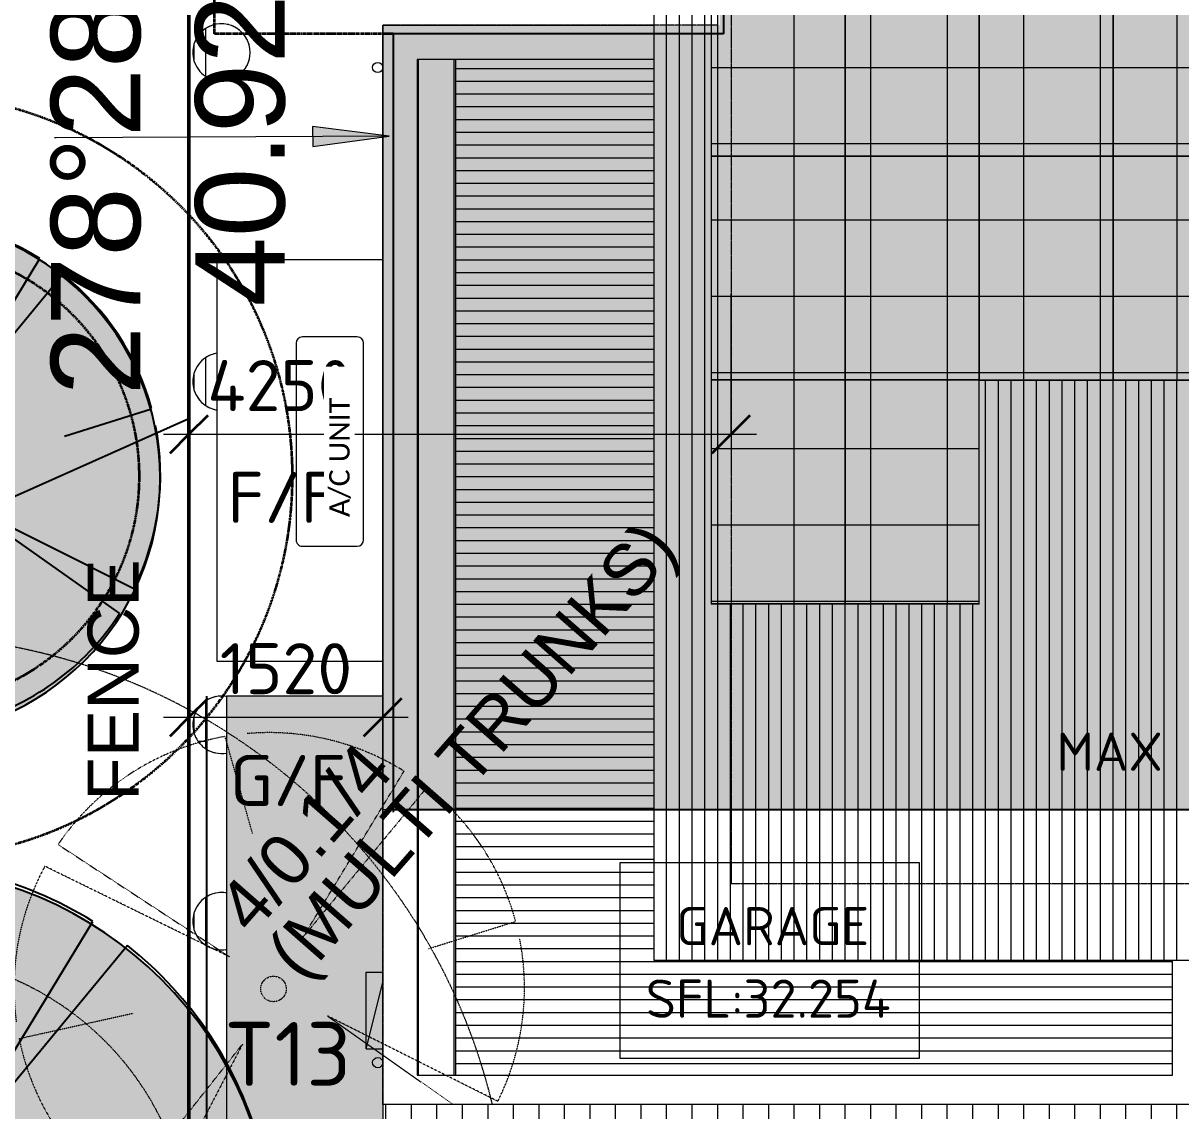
# Model space of a CAD drawing. Header units: millimetres. Extents: x 8828 to 55129, y -16380 to 46418.
# Drawn here: x 25156 to 34230, y 7229 to 15755 of the extents above; entities that cross this region are included whole.
import ezdxf

# ---------------------------------------------------------------- set-up
doc = ezdxf.new("R2010")
doc.units = ezdxf.units.MM
for name, pattern in [('Bewehrungsüberdeckungslinien', [3.2004, 1.6002, -1.6002]), ('Dash', [5, 3, -2]), ('Dash - Tight', [4.5, 3, -1.5]), ('Dash 2_5mm', [5, 2.5, -2.5]), ('Double Dash 3_8_', [25.4, 9.525, -3.175, 3.175, -3.175, 3.175, -3.175])]:
    doc.linetypes.add(name, pattern=pattern)
for name, color, linetype, lineweight in [('21522 - 49 Balls Head Road_ Waverton - DETAIL - Ver B_CLEAN_dwg', 8, 'Continuous', 9), ('A-ANNO-DIMS', 211, 'Continuous', 9), ('A-ANNO-DIMS-200', 211, 'Continuous', 9), ('A-DETL', 90, 'Continuous', 9), ('A-DETL-GENF', 92, 'Continuous', 9), ('A-DETL-MBND', 5, 'Continuous', 9), ('A-DETL-THIN', 151, 'Continuous', 9), ('A-FLOR', 192, 'Continuous', 9), ('A-ROOF', 132, 'Continuous', 9), ('A-ROOF-OTLN', 132, 'Continuous', 9), ('A-ROOF-PATT', 132, 'Continuous', 9), ('A-SIGN', 13, 'Continuous', 9), ('A-WALL', 113, 'Continuous', 9), ('ADJOINING', 250, 'Continuous', 25), ('BDY', 250, 'Continuous', 25), ('BDY_LINE_BEARING', 7, 'Continuous', 9), ('BDY_LINE_DISTANCE', 7, 'Continuous', 9), ('demo trees', 7, 'Continuous', 9), ('E-ELEC-FIXT', 91, 'Continuous', 9), ('G-ANNO-TEXT', 231, 'Continuous', 9), ('Q-SPCQ', 91, 'Continuous', 9), ('TEXT', 7, 'Continuous', 9), ('TREE', 250, 'Continuous', 25)]:
    doc.layers.add(name, color=color, linetype=linetype, lineweight=lineweight)
doc.styles.add('Arial', font='arial.ttf', dxfattribs={"height": 400})
doc.styles.add('Arial_1', font='arial.ttf', dxfattribs={"height": 700})
doc.styles.add('Calibri_3', font='calibri.ttf', dxfattribs={"height": 160})
doc.styles.add('ISOCPEUR', font='ISOCPEUR.ttf', dxfattribs={"height": 300})
doc.styles.add('ISOCPEUR_1', font='ISOCPEUR.ttf', dxfattribs={"height": 500})
doc.styles.add('ISOCPEUR_2', font='ISOCPEUR.ttf', dxfattribs={"height": 400})
doc.dimstyles.new('BLUE_-_2_0mm_ISOCPEUR_2', dxfattribs={"dimscale": 304.8, "dimtxt": 401.101988, "dimasz": 0.984252, "dimexe": 0.984252, "dimexo": 0.0625, "dimgap": 0.19685, "dimtad": 1, "dimdec": 0, "dimzin": 0, "dimdsep": 46, "dimtxsty": 'ISOCPEUR_2', "dimblk1": 'OBLIQUE', "dimblk2": 'OBLIQUE', "dimsah": 1, "dimcen": 0.09, "dimdle": 0.656168, "dimazin": 0, "dimtfac": 1, "dimtdec": 4, "dimtix": 1, "dimtmove": 0, "dimatfit": 3, "dimfxl": 3.608924, "dimfxlon": 1, "dimtvp": 1, "dimtolj": 1, "dimtzin": 0, "dimarcsym": 2})
doc.dimstyles.new('PINK_-_2_0mm_ISOCPEUR', dxfattribs={"dimscale": 304.8, "dimtxt": 401.101988, "dimasz": 0.984252, "dimexe": 0.984252, "dimexo": 0.0625, "dimgap": 0.19685, "dimtad": 1, "dimdec": 0, "dimzin": 0, "dimdsep": 46, "dimtxsty": 'ISOCPEUR_2', "dimblk1": 'OBLIQUE', "dimblk2": 'OBLIQUE', "dimsah": 1, "dimcen": 0.09, "dimdle": 0.656168, "dimazin": 0, "dimtfac": 1, "dimtdec": 4, "dimtix": 1, "dimtmove": 2, "dimatfit": 3, "dimfxl": 3.608924, "dimfxlon": 1, "dimtvp": 1, "dimtolj": 1, "dimtzin": 0, "dimarcsym": 2})
pattern_1 = [(0, (0, 3453), (0, 597.717), []), (90, (0, 3453), (-600, 4e-14), [])]
pattern_2 = [(0, (0, 9505.886), (0, 52.293), []), (90, (0, 9505.9), (-600, 4e-14), [])]
pattern_3 = [(0, (0, 7752.584), (0, 52.293), []), (90, (0, 7752.6), (-600, 4e-14), [])]

# ---------------------------------------------------------------- blocks, each defined once
blk = doc.blocks.new('Meter box - Type 1-1980878-Site Plan')
at = {"layer": 'E-ELEC-FIXT'}
for p, q in [((-175, 264.8), (344.1, 135)), ((-175, 264.8), (-175, 135)), ((-175, 264.8), (425, 264.8)), ((425, 264.8), (425, 135))]:
    blk.add_line(p, q, dxfattribs=at)
blk = doc.blocks.new('Downpipe - RH DP-2028410-Site Plan')
at = {"layer": 'A-SIGN'}
blk.add_circle((0, 40), 40, dxfattribs=at)
blk = doc.blocks.new('Downpipe - RH DP-1906953-Site Plan')
at = {"layer": 'A-SIGN'}
blk.add_circle((0, 40), 40, dxfattribs=at)
blk = doc.blocks.new('Solar Panel_ Face Based - Solar Panel_ Face Based-V5-Site Plan')
at = {"layer": 'E-ELEC-FIXT'}
h = blk.add_hatch(dxfattribs=at)
h.set_pattern_fill('FP_9', color=256, style=0, pattern_type=2)
h.set_pattern_definition(pattern_1)
h.paths.add_polyline_path([(30881.5, 14712.2), (31600, 14712.2), (31600, 16465.5), (30550, 16465.5), (30550, 14712.2)])
for p, q in [((31600, 16465.5), (30550, 16465.5)), ((30550, 16465.5), (30550, 14712.2)), ((31600, 14712.2), (31600, 16465.5)), ((30550, 14712.2), (31600, 14712.2))]:
    blk.add_line(p, q, dxfattribs=at)
blk = doc.blocks.new('Solar Panel_ Face Based - Solar Panel_ Face Based-V6-Site Plan')
at = {"layer": 'E-ELEC-FIXT'}
h = blk.add_hatch(dxfattribs=at)
h.set_pattern_fill('FP_9', color=256, style=0, pattern_type=2)
h.set_pattern_definition(pattern_1)
h.paths.add_polyline_path([(31600, 14712.2), (32650, 14712.2), (32650, 16465.5), (31600, 16465.5), (31600, 14861.9)])
for p, q in [((32650, 16465.5), (31600, 16465.5)), ((31600, 16465.5), (31600, 14712.2)), ((32650, 14712.2), (32650, 16465.5)), ((31600, 14712.2), (32650, 14712.2))]:
    blk.add_line(p, q, dxfattribs=at)
blk = doc.blocks.new('Solar Panel_ Face Based - Solar Panel_ Face Based-V7-Site Plan')
at = {"layer": 'E-ELEC-FIXT'}
h = blk.add_hatch(dxfattribs=at)
h.set_pattern_fill('FP_9', color=256, style=0, pattern_type=2)
h.set_pattern_definition(pattern_1)
h.paths.add_polyline_path([(33341.6, 14712.2), (33700, 14712.2), (33700, 16465.5), (32650, 16465.5), (32650, 14712.2)])
for p, q in [((33700, 16465.5), (32650, 16465.5)), ((32650, 16465.5), (32650, 14712.2)), ((33700, 14712.2), (33700, 16465.5)), ((32650, 14712.2), (33700, 14712.2))]:
    blk.add_line(p, q, dxfattribs=at)
blk = doc.blocks.new('Solar Panel_ Face Based - Solar Panel_ Face Based-V8-Site Plan')
at = {"layer": 'E-ELEC-FIXT'}
h = blk.add_hatch(dxfattribs=at)
h.set_pattern_fill('FP_9', color=256, style=0, pattern_type=2)
h.set_pattern_definition(pattern_1)
h.paths.add_polyline_path([(33700, 14712.2), (34750, 14712.2), (34750, 16465.5), (33700, 16465.5), (33700, 14861.9)])
for p, q in [((34750, 16465.5), (33700, 16465.5)), ((33700, 16465.5), (33700, 14712.2)), ((34750, 14712.2), (34750, 16465.5)), ((33700, 14712.2), (34750, 14712.2))]:
    blk.add_line(p, q, dxfattribs=at)
blk = doc.blocks.new('Solar Panel_ Face Based - Solar Panel_ Face Based-V11-Site Plan')
at = {"layer": 'E-ELEC-FIXT'}
h = blk.add_hatch(dxfattribs=at)
h.set_pattern_fill('FP_9', color=256, style=0, pattern_type=2)
h.set_pattern_definition(pattern_1)
h.paths.add_polyline_path([(31232.9, 12958.9), (31600, 12958.9), (31600, 14712.2), (30550, 14712.2), (30550, 12958.9), (30881.5, 12958.9)])
for p, q in [((31600, 14712.2), (30550, 14712.2)), ((30550, 14712.2), (30550, 12958.9)), ((31600, 12958.9), (31600, 14712.2)), ((30550, 12958.9), (31600, 12958.9))]:
    blk.add_line(p, q, dxfattribs=at)
blk = doc.blocks.new('Solar Panel_ Face Based - Solar Panel_ Face Based-V12-Site Plan')
at = {"layer": 'E-ELEC-FIXT'}
h = blk.add_hatch(dxfattribs=at)
h.set_pattern_fill('FP_9', color=256, style=0, pattern_type=2)
h.set_pattern_definition(pattern_1)
h.paths.add_polyline_path([(31935.8, 12958.9), (32650, 12958.9), (32650, 14712.2), (31600, 14712.2), (31600, 12958.9)])
for p, q in [((32650, 14712.2), (31600, 14712.2)), ((31600, 14712.2), (31600, 12958.9)), ((32650, 12958.9), (32650, 14712.2)), ((31600, 12958.9), (32650, 12958.9))]:
    blk.add_line(p, q, dxfattribs=at)
blk = doc.blocks.new('Solar Panel_ Face Based - Solar Panel_ Face Based-V13-Site Plan')
at = {"layer": 'E-ELEC-FIXT'}
h = blk.add_hatch(dxfattribs=at)
h.set_pattern_fill('FP_9', color=256, style=0, pattern_type=2)
h.set_pattern_definition(pattern_1)
h.paths.add_polyline_path([(33700, 12958.9), (33700, 14712.2), (32650, 14712.2), (32650, 12958.9)])
h = blk.add_hatch(dxfattribs=at)
h.set_pattern_fill('FP_10', color=256, style=0, pattern_type=2)
h.set_pattern_definition(pattern_2)
h.paths.add_polyline_path([(32650, 12958.9), (32650, 12954.5), (33700, 12954.5), (33700, 12958.9)])
for p, q in [((33700, 14712.2), (32650, 14712.2)), ((32650, 14712.2), (32650, 12958.9)), ((33700, 12958.9), (33700, 14712.2)), ((32650, 12958.9), (33700, 12958.9)), ((33700, 12954.5), (32650, 12954.5)), ((33700, 12954.5), (33700, 12958.9))]:
    blk.add_line(p, q, dxfattribs=at)
blk = doc.blocks.new('Solar Panel_ Face Based - Solar Panel_ Face Based-V14-Site Plan')
at = {"layer": 'E-ELEC-FIXT'}
h = blk.add_hatch(dxfattribs=at)
h.set_pattern_fill('FP_9', color=256, style=0, pattern_type=2)
h.set_pattern_definition(pattern_1)
h.paths.add_polyline_path([(34747.4, 12958.9), (34750, 12958.9), (34750, 14712.2), (33700, 14712.2), (33700, 12958.9), (34044.5, 12958.9)])
h = blk.add_hatch(dxfattribs=at)
h.set_pattern_fill('FP_10', color=256, style=0, pattern_type=2)
h.set_pattern_definition(pattern_2)
h.paths.add_polyline_path([(34750, 12954.5), (34750, 12958.9), (33700, 12958.9), (33700, 12954.5), (34747.4, 12954.5)])
for p, q in [((34750, 14712.2), (33700, 14712.2)), ((33700, 14712.2), (33700, 12958.9)), ((34750, 12958.9), (34750, 14712.2)), ((33700, 12958.9), (34750, 12958.9)), ((33700, 12958.9), (33700, 12954.5)), ((34750, 12954.5), (33700, 12954.5)), ((34750, 12954.5), (34750, 12958.9))]:
    blk.add_line(p, q, dxfattribs=at)
blk = doc.blocks.new('Solar Panel_ Face Based - Solar Panel_ Face Based-V17-Site Plan')
at = {"layer": 'E-ELEC-FIXT'}
h = blk.add_hatch(dxfattribs=at)
h.set_pattern_fill('FP_9', color=256, style=0, pattern_type=2)
h.set_pattern_definition(pattern_1)
h.paths.add_polyline_path([(31600, 11205.6), (31600, 12958.9), (30550, 12958.9), (30550, 11205.6), (31232.9, 11205.6)])
h = blk.add_hatch(dxfattribs=at)
h.set_pattern_fill('FP_11', color=256, style=0, pattern_type=2)
h.set_pattern_definition(pattern_3)
h.paths.add_polyline_path([(31600, 11201.2), (31600, 11205.6), (30550, 11205.6), (30550, 11201.2), (31232.9, 11201.2)])
for p, q in [((31600, 12958.9), (30550, 12958.9)), ((30550, 12958.9), (30550, 11205.6)), ((31600, 11205.6), (31600, 12958.9)), ((30550, 11205.6), (31600, 11205.6)), ((30550, 11205.6), (30550, 11201.2)), ((31600, 11201.2), (30550, 11201.2)), ((31600, 11201.2), (31600, 11205.6))]:
    blk.add_line(p, q, dxfattribs=at)
blk = doc.blocks.new('Solar Panel_ Face Based - Solar Panel_ Face Based-V18-Site Plan')
at = {"layer": 'E-ELEC-FIXT'}
h = blk.add_hatch(dxfattribs=at)
h.set_pattern_fill('FP_9', color=256, style=0, pattern_type=2)
h.set_pattern_definition(pattern_1)
h.paths.add_polyline_path([(32638.7, 11205.6), (32650, 11205.6), (32650, 12958.9), (31600, 12958.9), (31600, 11205.6)])
h = blk.add_hatch(dxfattribs=at)
h.set_pattern_fill('FP_11', color=256, style=0, pattern_type=2)
h.set_pattern_definition(pattern_3)
h.paths.add_polyline_path([(32650, 11201.2), (32650, 11205.6), (31600, 11205.6), (31600, 11201.2), (32638.7, 11201.2)])
for p, q in [((32650, 12958.9), (31600, 12958.9)), ((31600, 12958.9), (31600, 11205.6)), ((32650, 11205.6), (32650, 12958.9)), ((31600, 11205.6), (32650, 11205.6)), ((31600, 11205.6), (31600, 11201.2)), ((32650, 11201.2), (31600, 11201.2)), ((32650, 11201.2), (32650, 11205.6))]:
    blk.add_line(p, q, dxfattribs=at)
blk = doc.blocks.new('ACTRON UNIT - SRA171C-2646790-Site Plan')
at = {"layer": 'Q-SPCQ'}
for p, q in [((1829.2, -1255), (1829.2, 25)), ((-416.3, -625), (-416.3, -1055)), ((1174.7, -575), (-366.3, -575)), ((1224.7, -1055), (1224.7, -625)), ((-366.3, -1105), (1174.7, -1105))]:
    blk.add_line(p, q, dxfattribs=at)
for centre, start, end in [((-366.3, -625), 90, 180), ((1174.7, -625), 0, 90), ((-366.3, -1055), 180, 270), ((1174.7, -1055), 270, 360)]:
    blk.add_arc(centre, 50, start, end, dxfattribs=at)
blk = doc.blocks.new('21522 - 49 Balls Head Road_ Waverton - DETAIL - Ver B_CLEAN_dwg_TREE-2011447-Site Plan')
at = {"layer": 'TREE', "color": 55}
for p, q in [((-0.0262, 0.4994), (-0.0099, 0.2709)), ((0.304, -0.0121), (0.4999, 0.013)), ((-0.4976, -0.0497), (-0.3106, -0.021)), ((0.0299, -0.3201), (0.0576, -0.4967))]:
    blk.add_line(p, q, dxfattribs=at)
at = {"layer": 'TREE', "color": 55, "flags": 128}
for points in [[(0.3386, 0.368), (0.0715, 0.0679), (0.3004, 0.3998)], [(-0.3616, 0.3455), (-0.1013, 0.0679), (-0.4074, 0.29)], [(0.3433, -0.3636), (0.0881, -0.0798), (0.3811, -0.3238)], [(-0.2859, -0.4103), (-0.0714, -0.1047), (-0.3301, -0.3757)]]:
    blk.add_lwpolyline(points, dxfattribs=at)
at = {"layer": 'TREE', "color": 55}
blk.add_circle((-0.0034, -0.0079), 0.025, dxfattribs=at)
for start, end in [(93.0053, 136.3056), (53.1289, 89.229), (1.5798, 47.3797), (144.5924, 180.5924), (319.6905, 356.4903), (185.7944, 228.6948), (276.6504, 313.3505), (235.1641, 272.664)]:
    blk.add_arc((0, 0), 0.5001, start, end, dxfattribs=at)
blk = doc.blocks.new('21522 - 49 Balls Head Road_ Waverton - DETAIL - Ver B_CLEAN_dwg-1460006-Site Plan')
at = {"layer": 'ADJOINING', "color": 55}
blk.add_line((-10766.1, -7335.5), (-3500.7, -23642.2), dxfattribs=at)
at = {"layer": 'BDY', "color": 1, "lineweight": 50, "flags": 128}
blk.add_lwpolyline([(-19731.3, -23642.2), (-13236.1, -39426.9), (29175.9, -37494.8), (21186.2, -23642.2)], close=True, dxfattribs=at)
at = {"layer": 'demo trees', "color": 10, "linetype": 'Bewehrungsüberdeckungslinien'}
for p, q in [((-8360.1, -22311.9), (-8161, -23206.4)), ((-6752.2, -24141.2), (-5992.1, -23926.4)), ((-7655.3, -25520.9), (-7441.7, -26203.6))]:
    blk.add_line(p, q, dxfattribs=at)
at = {"layer": 'demo trees', "color": 10, "linetype": 'Bewehrungsüberdeckungslinien', "flags": 128}
for points in [[(-6839.3, -22616.9), (-7719.5, -23961.3), (-7009.2, -22513.6)], [(-9596.3, -23118.4), (-8403, -24063.1), (-9744.9, -23364.7)], [(-6389.9, -25508.8), (-7566.8, -24536), (-6263.8, -25328.9)], [(-8851.9, -26063.8), (-8183, -24728.5), (-8875.7, -25710.2)]]:
    blk.add_lwpolyline(points, dxfattribs=at)
at = {"layer": 'demo trees', "color": 10, "linetype": 'Bewehrungsüberdeckungslinien'}
blk.add_circle((-7971, -24305.5), 100, dxfattribs=at)
for radius, start, end in [(2000.3, 101.472, 144.77227), (2000.4, 61.59558, 97.69566), (2000.3, 10.0465, 55.84636), (2000.3, 328.15721, 4.95696), (2000.4, 285.11702, 321.81714), (2000.3, 243.63078, 281.13063)]:
    blk.add_arc((-7962.3, -24272.2), radius, start, end, dxfattribs=at)
at = {"rotation": 8.466666666667336}
for p, xscale, yscale, zscale in [((-9990.2, -21305.5), 6000.000000000001, 6000.000000000001, 6000.000000000001), ((-3944.1, -21418.5), 4000.000000000001, 4000.000000000001, 4000.000000000001)]:
    blk.add_blockref('21522 - 49 Balls Head Road_ Waverton - DETAIL - Ver B_CLEAN_dwg_TREE-2011447-Site Plan', p, dxfattribs=dict(at, xscale=xscale, yscale=yscale, zscale=zscale))
at = {"layer": 'BDY_LINE_BEARING', "insert": (-953.1, -22560.7), "char_height": 700, "width": 5656.082, "attachment_point": 2, "line_spacing_factor": 0.941778, "style": 'Arial_1'}
blk.add_mtext('278°28\'00"', dxfattribs=at)
at = {"layer": 'BDY_LINE_DISTANCE', "insert": (-1398.7, -23692.1), "char_height": 700, "width": 2930.879, "attachment_point": 2, "line_spacing_factor": 0.941778, "style": 'Arial_1'}
blk.add_mtext('40.92', dxfattribs=at)
at = {"layer": 'demo trees', "linetype": 'Bewehrungsüberdeckungslinien', "char_height": 400, "attachment_point": 1, "rotation": 318.81545, "line_spacing_factor": 0.941778, "style": 'Arial'}
for s, insert, width in [('4/0.1/4', (-7294.5, -23837), 2046.963), ('(MULTI TRUNKS)', (-7658.5, -24226.1), 5362.26)]:
    blk.add_mtext(s, dxfattribs=dict(at, insert=insert, width=width))
at = {"layer": 'TEXT', "insert": (-5550, -22848.5), "char_height": 400, "width": 2257.536, "attachment_point": 2, "line_spacing_factor": 0.941778, "style": 'Arial'}
blk.add_mtext('FENCE', dxfattribs=at)
blk = doc.blocks.new('DIMBLOCK5-Site Plan')
at = {"layer": 'A-ANNO-DIMS-200'}
for p, q in [((26455.4, 10313.5), (26455.4, 11413.5)), ((27975.4, 10313.5), (27975.4, 11413.5)), ((26255.4, 10313.5), (28175.4, 10313.5)), ((26455.4, 10313.5), (26455.4, 10013.5)), ((27975.4, 10313.5), (27975.4, 10013.5))]:
    blk.add_line(p, q, dxfattribs=at)
at = {"layer": 'A-ANNO-DIMS-200', "lineweight": 35}
for p, q in [((26455.4, 10313.5), (26605.4, 10463.5)), ((27975.4, 10313.5), (28125.4, 10463.5)), ((26455.4, 10313.5), (26305.4, 10163.5)), ((27975.4, 10313.5), (27825.4, 10163.5))]:
    blk.add_line(p, q, dxfattribs=at)
at = {"layer": 'A-ANNO-DIMS-200', "color": 0, "char_height": 400, "attachment_point": 1, "line_spacing_factor": 1.135194, "style": 'ISOCPEUR_2'}
for s, insert, width in [('1520', (26697, 10894.6), 1244.173), ('G/F', (26776.5, 10017.8), 1053.46)]:
    blk.add_mtext(s, dxfattribs=dict(at, insert=insert, width=width))
blk = doc.blocks.new('_Oblique')
at = {"color": 0, "linetype": 'ByBlock', "lineweight": -2}
blk.add_line((-0.5, -0.5), (0.5, 0.5), dxfattribs=at)
blk = doc.blocks.new('DIMBLOCK6-Site Plan')
at = {"layer": 'A-ANNO-DIMS-200'}
for p, q in [((26455.4, 12532.5), (26455.4, 13632.5)), ((30705.4, 12532.5), (30705.4, 13632.5)), ((26255.4, 12532.5), (30905.4, 12532.5)), ((26455.4, 12532.5), (26455.4, 12232.5)), ((30705.4, 12532.5), (30705.4, 12232.5))]:
    blk.add_line(p, q, dxfattribs=at)
at = {"layer": 'A-ANNO-DIMS-200', "lineweight": 35}
for p, q in [((26455.4, 12532.5), (26605.4, 12682.5)), ((30705.4, 12532.5), (30855.4, 12682.5)), ((26455.4, 12532.5), (26305.4, 12382.5)), ((30705.4, 12532.5), (30555.4, 12382.5))]:
    blk.add_line(p, q, dxfattribs=at)
at = {"layer": 'A-ANNO-DIMS-200', "color": 0, "char_height": 400, "attachment_point": 1, "line_spacing_factor": 1.135194, "style": 'ISOCPEUR_2'}
for s, insert, width in [('4250', (26599.7, 13113.6), 1389.478), ('F/F', (26758.6, 12236.8), 1008.053)]:
    blk.add_mtext(s, dxfattribs=dict(at, insert=insert, width=width))

msp = doc.modelspace()

# ---------------------------------------------------------------- hatches: boundary and pattern name
at = {"layer": 'A-DETL-GENF'}
h = msp.add_hatch(color=10, dxfattribs=at)
h.paths.add_polyline_path([(33068.1, -5988.7), (33244.2, -5987.1), (33419.8, -5973), (33593.8, -5946.3), (33765.6, -5907.2), (33934.1, -5855.9), (34098.4, -5792.6), (34257.9, -5717.8), (34411.5, -5631.7), (34558.6, -5534.8), (34698.4, -5427.7), (34830.2, -5310.8), (34953.2, -5184.8), (35066.9, -5050.3), (35170.7, -4908), (35264, -4758.6), (35357.4, -4578), (35417.5, -4441.8), (35561.8, -4538.6), (35712.5, -4625.2), (35868.8, -4701.1), (36030, -4766), (36195.4, -4819.5), (36364.1, -4861.3), (36535.2, -4891.4), (36708.1, -4909.5), (36881.8, -4915.5), (37055.4, -4909.5), (37228.3, -4891.4), (37399.5, -4861.3), (37568.1, -4819.5), (37733.5, -4766), (37894.7, -4701.1), (38051, -4625.2), (38201.7, -4538.7), (38346, -4441.8), (38483.3, -4335.2), (38612.8, -4219.3), (38733.9, -4094.7), (38846.1, -3961.9), (39029.3, -4029.4), (39216.5, -4085), (39406.9, -4128.4), (39599.7, -4159.5), (39794, -4178.2), (39989.2, -4184.4), (40184.3, -4178), (40378.7, -4159.1), (40571.4, -4127.8), (40761.8, -4084.2), (40948.9, -4028.4), (41132.1, -3960.8), (41310.5, -3881.5), (41483.5, -3791), (41650.3, -3689.5), (41810.3, -3577.5), (41962.8, -3455.5), (42107.1, -3324), (42253.1, -3171.1), (42368.9, -3034.5), (42485.4, -2877.8), (42591.5, -2713.9), (42686.9, -2543.5), (42771.2, -2367.4), (42844, -2186.2), (42905, -2000.7), (42954, -1811.7), (42990.8, -1619.9), (43015.1, -1426.2), (43027, -1231.3), (43026.4, -1036), (43013.2, -841.2), (42987.6, -647.7), (42949.5, -456.1), (42899.3, -267.4), (42837.1, -82.4), (42763.1, 98.3), (42677.6, 273.9), (42581.1, 443.6), (42473.9, 606.8), (42356.4, 762.8), (42229.1, 910.9), (42092.6, 1050.5), (41947.5, 1181.1), (41794.2, 1302.1), (41633.5, 1413), (41466, 1513.4), (41292.4, 1602.8), (41113.5, 1680.9), (40929.8, 1747.3), (40742.3, 1801.8), (40551.7, 1844.2), (40358.8, 1874.2), (40164.3, 1891.8), (39969.1, 1896.9), (39774, 1889.5), (39579.8, 1869.5), (39387.2, 1837.1), (39197.1, 1792.4), (39010.3, 1735.6), (38827.5, 1667), (38649.5, 1586.7), (38477, 1495.2), (38310.8, 1392.8), (38151.4, 1279.9), (37999.7, 1157.1), (37856.1, 1024.8), (37721.3, 883.5), (37595.9, 733.8), (37480.3, 576.4), (37375.1, 412), (37280.6, 241.1), (37197.3, 64.5), (37022.9, 80.5), (36847.8, 84.2), (36672.9, 75.7), (36498.9, 55), (36326.9, 22.1), (36157.6, -22.7), (35991.9, -79.3), (35830.5, -147.3), (35674.2, -226.5), (35523.9, -316.4), (35380.3, -416.6), (35244, -526.7), (35115.8, -646), (34996.3, -773.9), (34885.9, -910), (34785.4, -1053.4), (34695.2, -1203.5), (34615.7, -1359.6), (34547.3, -1520.8), (34399.7, -1424.8), (34245.6, -1339.6), (34085.7, -1265.6), (33921, -1203.3), (33752.2, -1153), (33580.3, -1114.8), (33406, -1089.1), (33230.4, -1075.9), (33054.3, -1075.3), (32878.6, -1087.4), (32704.2, -1112), (32532, -1149), (32362.9, -1198.3), (32197.7, -1259.5), (32037.4, -1332.4), (31882.7, -1416.6), (31734.5, -1511.7), (31593.4, -1617.1), (31460.2, -1732.4), (31335.7, -1856.9), (31213.7, -1998.9), (32274.9, -4578), (32854.5, -4777.5), (33063.8, -5286.2), (32014, -5718.1), (32049.8, -5737.4), (32210.5, -5809.4), (32376, -5869.7), (32545.4, -5918), (32717.8, -5954), (32892.3, -5977.7), (33063.8, -5988.4)])
h.paths.add_polyline_path([(25954.9, -1082.2), (26048.3, -1070.4), (26139.6, -1047), (26227.1, -1012.3), (26309.7, -966.9), (26385.9, -911.5), (26454.6, -847.1), (26514.6, -774.5), (26565.1, -694.9), (26605.2, -609.7), (26634.3, -520.1), (26651.9, -427.6), (26657.8, -333.6), (26651.9, -239.6), (26634.3, -147), (26605.2, -57.5), (26565.1, 27.8), (26514.6, 107.3), (26454.6, 179.9), (26385.9, 244.4), (26309.7, 299.7), (26227.1, 345.1), (26139.6, 379.8), (26048.3, 403.2), (25954.9, 415), (25860.7, 415), (25767.2, 403.2), (25676, 379.8), (25588.4, 345.1), (25505.8, 299.7), (25429.6, 244.4), (25361, 179.9), (25300.9, 107.3), (25250.5, 27.8), (25210.3, -57.5), (25181.2, -147), (25163.6, -239.6), (25157.7, -333.6), (25163.6, -427.6), (25181.2, -520.1), (25210.3, -609.7), (25250.5, -694.9), (25300.9, -774.5), (25361, -847.1), (25437.1, -917), (25505.8, -966.9), (25588.4, -1012.3), (25676, -1047), (25767.2, -1070.4), (25860.7, -1082.2)])
h.paths.add_polyline_path([(24019, 3127.3), (24211.7, 3127.3), (24404, 3139.7), (24595.2, 3164.3), (24784.3, 3201.2), (24970.7, 3250.1), (25153.6, 3310.8), (25332.3, 3383.1), (25505.9, 3466.7), (25673.8, 3561.3), (25835.3, 3666.4), (25989.8, 3781.7), (26136.5, 3906.6), (26275, 4040.7), (26404.5, 4183.4), (26524.7, 4334), (26635, 4492.1), (26734.9, 4656.9), (26824, 4827.8), (26902, 5004), (26968.6, 5184.8), (27023.4, 5369.6), (27066.3, 5557.5), (27097, 5747.7), (27115.5, 5939.6), (27121.7, 6132.2), (27115.5, 6324.8), (27097, 6516.6), (27066.3, 6706.9), (27015.6, 6921), (26968.6, 7079.5), (26902, 7260.4), (26824, 7436.6), (26734.9, 7607.5), (26635, 7772.3), (26524.7, 7930.3), (26387.7, 8099.5), (26275, 8223.7), (26136.5, 8357.7), (25989.8, 8482.7), (25835.3, 8597.9), (25673.8, 8703.1), (25505.9, 8797.6), (25332.3, 8881.3), (25153.6, 8953.6), (24970.7, 9014.3), (24784.3, 9063.2), (24595.2, 9100), (24404, 9124.7), (24204.1, 9137), (24019, 9137), (23826.7, 9124.7), (23635.5, 9100), (23446.4, 9063.2), (23259.9, 9014.3), (23077, 8953.6), (22898.4, 8881.3), (22724.8, 8797.6), (22556.8, 8703.1), (22395.3, 8597.9), (22240.9, 8482.7), (22094.1, 8357.7), (21955.7, 8223.7), (21826.1, 8081), (21706, 7930.3), (21595.7, 7772.3), (21495.8, 7607.5), (21392.5, 7404.6), (21328.7, 7260.4), (21262.1, 7079.5), (21207.3, 6894.8), (21164.4, 6706.9), (21133.6, 6516.6), (21115.1, 6324.8), (21109, 6132.2), (21115.1, 5939.6), (21133.6, 5747.7), (21164.4, 5557.5), (21207.3, 5369.6), (21262.1, 5184.8), (21328.7, 5004), (21406.7, 4827.8), (21495.8, 4656.9), (21595.7, 4492.1), (21706, 4334), (21826.1, 4183.4), (21955.7, 4040.7), (22094.1, 3906.6), (22240.9, 3781.7), (22395.3, 3666.4), (22556.8, 3561.3), (22724.8, 3466.7), (22898.4, 3383.1), (23077, 3310.8), (23259.9, 3250.1), (23446.4, 3201.2), (23635.5, 3164.3), (23826.7, 3139.7)])
h.paths.add_polyline_path([(24207.3, 10164.8), (24366, 10171), (24523.8, 10189.7), (24679.6, 10220.7), (24832.4, 10263.8), (24981.4, 10318.8), (25125.7, 10385.3), (25264.3, 10462.9), (25396.3, 10551.1), (25521.1, 10649.4), (25637.7, 10757.2), (25745.5, 10873.9), (25843.8, 10998.6), (25932.1, 11130.7), (26009.7, 11269.3), (26076.2, 11413.5), (26131.1, 11562.5), (26174.3, 11715.4), (26205.2, 11871.2), (26223.9, 12028.9), (26230.2, 12187.6), (26223.9, 12346.3), (26205.2, 12504), (26174.3, 12659.8), (26131.1, 12812.7), (26076.2, 12961.7), (26009.7, 13105.9), (25932.1, 13244.5), (25843.8, 13376.6), (25745.5, 13501.3), (25637.7, 13617.9), (25521.1, 13725.8), (25396.3, 13824.1), (25264.3, 13912.3), (25125.7, 13989.9), (24981.4, 14056.4), (24832.4, 14111.4), (24679.6, 14154.5), (24523.8, 14185.5), (24366, 14204.2), (24204.1, 14210.3), (24048.6, 14204.2), (23890.9, 14185.5), (23735.1, 14154.5), (23582.3, 14111.4), (23433.2, 14056.4), (23289, 13989.9), (23150.4, 13912.3), (23018.4, 13824.1), (22893.6, 13725.8), (22777, 13617.9), (22669.2, 13501.3), (22570.8, 13376.6), (22482.6, 13244.5), (22405, 13105.9), (22338.5, 12961.7), (22283.5, 12812.7), (22240.4, 12659.8), (22209.4, 12504), (22190.8, 12346.3), (22184.5, 12187.6), (22190.8, 12028.9), (22209.4, 11871.2), (22240.4, 11715.4), (22283.5, 11562.5), (22338.5, 11413.5), (22405, 11269.3), (22482.6, 11130.7), (22570.8, 10998.6), (22669.2, 10873.9), (22777, 10757.2), (22893.6, 10649.4), (23018.4, 10551.1), (23150.4, 10462.9), (23289, 10385.3), (23433.2, 10318.8), (23582.3, 10263.8), (23735.1, 10220.7), (23890.9, 10189.7), (24048.6, 10171), (24204.1, 10164.9)])
h.paths.add_polyline_path([(23825.7, 22513.1), (24017.4, 22525.4), (24207.9, 22549.9), (24396.4, 22586.7), (24582.2, 22635.4), (24764.5, 22695.9), (24942.6, 22768), (25115.6, 22851.3), (25283, 22945.6), (25443.9, 23050.4), (25597.9, 23165.3), (25744.1, 23289.8), (25882.1, 23423.4), (26011.3, 23565.6), (26131, 23715.8), (26244, 23878.4), (26340.5, 24037.5), (26429.3, 24207.8), (26507.1, 24383.5), (26573.4, 24563.7), (26628.1, 24747.9), (26670.8, 24935.1), (26701.5, 25124.8), (26719.9, 25315.9), (26726.1, 25507.9), (26719.9, 25699.9), (26701.5, 25891.1), (26670.8, 26080.7), (26628.1, 26268), (26573.4, 26452.1), (26507.1, 26632.4), (26429.3, 26808), (26340.5, 26978.3), (26240.9, 27142.6), (26131, 27300.1), (26011.3, 27450.3), (25882.1, 27592.5), (25744.1, 27726.1), (25597.9, 27850.6), (25443.9, 27965.5), (25283, 28070.3), (25115.6, 28164.5), (24942.6, 28247.9), (24764.5, 28319.9), (24558.6, 28386.7), (24396.4, 28429.2), (24207.9, 28465.9), (24017.4, 28490.5), (23825.7, 28502.8), (23633.6, 28502.8), (23441.9, 28490.5), (23251.4, 28465.9), (23062.9, 28429.2), (22877.1, 28380.5), (22694.8, 28319.9), (22516.8, 28247.9), (22343.7, 28164.5), (22176.4, 28070.3), (22015.4, 27965.5), (21861.4, 27850.6), (21715.2, 27726.1), (21577.2, 27592.5), (21448.1, 27450.3), (21328.3, 27300.1), (21218.4, 27142.6), (21118.8, 26978.3), (21030, 26808), (20952.3, 26632.4), (20885.9, 26452.1), (20831.3, 26268), (20788.5, 26080.7), (20757.9, 25891.1), (20739.4, 25699.9), (20733.3, 25507.9), (20739.4, 25315.9), (20757.9, 25124.8), (20788.5, 24935.1), (20831.3, 24747.9), (20885.9, 24563.7), (20952.3, 24383.5), (21030, 24207.8), (21118.8, 24037.5), (21218.4, 23873.3), (21328.3, 23715.8), (21448.1, 23565.6), (21577.2, 23423.4), (21715.2, 23289.8), (21861.4, 23165.3), (22015.4, 23050.4), (22176.4, 22945.6), (22343.7, 22851.3), (22516.8, 22768), (22694.8, 22695.9), (22877.1, 22635.4), (23062.9, 22586.7), (23251.4, 22549.9), (23441.9, 22525.4), (23633.6, 22513.1)])
h.paths.add_polyline_path([(31007.2, 35316.5), (31232.9, 35322.9), (31455.1, 35341.7), (31677.2, 35373), (31897.3, 35416.8), (32114.5, 35472.9), (32328.3, 35541), (32537.9, 35621), (32742.7, 35712.7), (32942.1, 35815.6), (33135.3, 35929.6), (33321.9, 36054.3), (33501.2, 36189.2), (33672.6, 36334), (33835.6, 36488.1), (33989.8, 36651.1), (34134.5, 36822.6), (34269.4, 37001.8), (34394.1, 37188.4), (34519.2, 37403.2), (34611.1, 37581), (34702.7, 37785.8), (34782.7, 37995.4), (34850.9, 38209.2), (34906.9, 38426.4), (34950.7, 38646.5), (34982.1, 38868.7), (35000.9, 39092.2), (35007.2, 39316.5), (35000.9, 39540.8), (34982.1, 39764.4), (34950.7, 39986.6), (34906.9, 40206.6), (34850.9, 40423.9), (34782.7, 40637.6), (34702.7, 40847.3), (34611.1, 41052.1), (34508.1, 41251.4), (34394.1, 41444.7), (34269.4, 41631.2), (34134.5, 41810.5), (33989.8, 41981.9), (33835.6, 42145), (33672.6, 42299.1), (33501.2, 42443.9), (33321.9, 42578.8), (33135.3, 42703.4), (32942.1, 42817.4), (32742.7, 42920.4), (32537.9, 43012), (32328.3, 43092.1), (32114.5, 43160.2), (31865.2, 43222.6), (31677.2, 43260), (31455.1, 43291.4), (31231.5, 43310.2), (31007.2, 43316.5), (30782.9, 43310.2), (30559.3, 43291.4), (30337.2, 43260), (30117.1, 43216.2), (29899.9, 43160.2), (29686.1, 43092.1), (29476.5, 43012), (29271.7, 42920.4), (29072.3, 42817.4), (28879.1, 42703.4), (28692.5, 42578.8), (28513.2, 42443.9), (28341.8, 42299.1), (28178.8, 42145), (28024.6, 41981.9), (27879.9, 41810.5), (27745, 41631.2), (27620.3, 41444.7), (27506.3, 41251.4), (27403.3, 41052.1), (27311.7, 40847.3), (27231.7, 40637.6), (27163.5, 40423.9), (27107.5, 40206.6), (27063.7, 39986.6), (27032.4, 39764.4), (27013.5, 39540.8), (27007.2, 39316.5), (27015.6, 39067.2), (27032.4, 38868.7), (27063.7, 38646.5), (27107.5, 38426.4), (27163.5, 38209.2), (27231.7, 37995.4), (27311.7, 37785.8), (27403.3, 37581), (27506.3, 37381.6), (27620.3, 37188.4), (27745, 37001.8), (27879.9, 36822.6), (28024.6, 36651.1), (28178.8, 36488.1), (28341.8, 36334), (28513.2, 36189.2), (28692.5, 36054.3), (28879.1, 35929.6), (29072.3, 35815.6), (29271.7, 35712.7), (29476.5, 35621), (29686.1, 35541), (29899.9, 35472.9), (30117.1, 35416.8), (30337.2, 35373), (30559.3, 35341.7), (30782.9, 35322.8)])
h = msp.add_hatch(color=254, dxfattribs=at)
h.paths.add_polyline_path([(27975.4, 9589.5), (39985.4, 9589.5), (39985.4, 16319.5), (39580.4, 16319.5), (39580.4, 28299.5), (27975.4, 28299.5), (27975.4, 17949.5), (30615.4, 17949.5), (30615.4, 15739.5), (27975.4, 15739.5), (27975.4, 10353.7)])
h.paths.add_polyline_path([(30797.9, 15989.5), (30797.9, 17699.5), (30822.9, 17699.5), (30822.9, 15989.5)])
h = msp.add_hatch(dxfattribs=at)
h.set_pattern_fill('FP_13', color=8, style=0, pattern_type=2)
h.set_pattern_definition([(90, (0, 0), (-200, 1e-14), [])])
h.paths.add_polyline_path([(34455.4, 7129.5), (34455.4, 7279.5), (27975.4, 7279.5), (27975.4, 7129.5), (32638.7, 7129.5)])
at = {"layer": 'A-FLOR'}
msp.add_hatch(color=10, dxfattribs=at).paths.add_polyline_path([(28570.9, -2705.7), (31791, -1380.6), (31657.5, -1056.1), (31760.4, -1013.8), (31772.5, -806.5), (31795.2, -600.1), (31828.3, -395.2), (31871.8, -192.2), (31925.6, 8.4), (31989.6, 205.9), (32063.5, 399.9), (32147.2, 589.9), (32244.5, 782.4), (32343.1, 955.8), (32454.8, 1130.9), (32846.2, 1711.2), (34020.1, 3582.2), (34205.9, 3885.1), (34435.4, 4297.8), (34435.4, 7129.5), (27975.4, 7129.5), (27975.4, 10479.5), (26750.1, 10479.5), (26750.1, 6279.1), (27975.4, 6279.1), (27975.6, 775.3), (27982.3, 399.9), (27995.8, 95.4), (28021.3, -247.4), (28058.4, -600.1), (28102.7, -929.9), (28158.5, -1269), (28224.3, -1606.4), (28300.2, -1941.6), (28385.9, -2274.4)])
at = {"layer": 'A-ROOF-PATT'}
h = msp.add_hatch(dxfattribs=at)
h.set_pattern_fill('FP_2', color=256, style=0, pattern_type=2)
h.set_pattern_definition([(270, (0, 137.19), (100, 6e-15), [])])
h.paths.add_polyline_path([(30100.4, 8409.5), (39560.4, 8409.5), (39560.4, 18594.5), (30100.4, 18594.5), (30100.4, 9226.6)])
h.paths.add_polyline_path([(31600, 11201.2), (30550, 11201.2), (30550, 18218.8), (33700, 18218.8), (33700, 16465.5), (36850, 16465.5), (36850, 12954.5), (32650, 12954.5), (32650, 11201.2), (32638.7, 11201.2)])
h = msp.add_hatch(dxfattribs=at)
h.set_pattern_fill('FP_6', color=256, style=0, pattern_type=2)
h.set_pattern_definition([(0, (15.41, 0), (0, 100), [])])
h.paths.add_polyline_path([(32638.7, 7509.5), (34165.4, 7509.5), (34165.4, 8409.5), (30100.4, 8409.5), (30100.4, 15469.5), (28545.4, 15469.5), (28545.4, 7509.5), (29827.2, 7509.5)])
at = {"layer": 'G-ANNO-TEXT'}
msp.add_hatch(color=7, dxfattribs=at).paths.add_polyline_path([(28025.5, 14868.7), (27425.1, 14944.6), (27425.9, 14786.6)])

# ---------------------------------------------------------------- linework, layer by layer
at = {"layer": 'A-DETL', "lineweight": 35}
msp.add_line((26455.4, 37341.4), (26455.4, -3576.1), dxfattribs=at)
at = {"layer": 'A-DETL', "linetype": 'Double Dash 3_8_', "lineweight": 35}
for p, q in [((26655.4, 15669.5), (26655.4, 23739.5)), ((28055.4, 15669.5), (26655.4, 15669.5))]:
    msp.add_line(p, q, dxfattribs=at)
at = {"layer": 'A-DETL', "color": 30, "linetype": 'Dash - Tight', "lineweight": 25}
for p, q in [((30645.4, 18109.5), (30645.4, 15669.5)), ((28055.4, 15669.5), (28055.4, 9569.5)), ((30645.4, 15669.5), (28055.4, 15669.5)), ((28055.4, 9589.5), (39605.4, 9589.5))]:
    msp.add_line(p, q, dxfattribs=at)
at = {"layer": 'A-DETL', "linetype": 'Dash 2_5mm', "lineweight": 18}
for p, q in [((30705.4, 18139.5), (30705.4, 9009.5)), ((27975.4, 15739.5), (27975.4, 7279.5)), ((30595.4, 15739.5), (27975.4, 15739.5)), ((30705.4, 9009.5), (39005.4, 9009.5))]:
    msp.add_line(p, q, dxfattribs=at)
at = {"layer": 'A-DETL', "linetype": 'Dash - Tight', "lineweight": 25}
msp.add_line((26595.4, 6174), (26595.4, 10479.5), dxfattribs=at)
at = {"layer": 'A-DETL'}
for p, q in [((34455.4, 7279.5), (27975.4, 7279.5)), ((27975.4, 7279.5), (27975.4, 7129.5))]:
    msp.add_line(p, q, dxfattribs=at)
at = {"layer": 'A-DETL', "linetype": 'Dash', "lineweight": 35}
for radius in [3000, 1800]:
    msp.add_circle((24265.1, 12202.4), radius, dxfattribs=at)
at = {"layer": 'A-DETL', "linetype": 'Dash 2_5mm', "lineweight": 18}
msp.add_circle((24168.7, 6151.9), 2300, dxfattribs=at)
at = {"layer": 'A-DETL', "lineweight": 25}
for centre, radius, start, end in [((24207.3, 12187.6), 2022.8, 360, 180), ((24207.3, 12187.6), 2022.8, 180, 360), ((24115.3, 6132.2), 3006.4, 360, 180)]:
    msp.add_arc(centre, radius, start, end, dxfattribs=at)
at = {"layer": 'A-DETL', "linetype": 'Dash 2_5mm', "lineweight": 18}
msp.add_arc((24168.7, 6151.9), 4800, 13.59633, 360, dxfattribs=at)
at = {"layer": 'A-DETL-MBND'}
for p, q in [((26585.4, 15711.3), (26585.4, 15337.9)), ((26495.4, 15589.1), (26495.4, 15460)), ((26585.4, 13131.3), (26585.4, 12757.9)), ((26495.4, 13009.1), (26495.4, 12880)), ((26585.4, 10441.2), (26585.4, 10126.1)), ((26495.4, 10319), (26495.4, 10189.9)), ((26526.2, 10126.1), (26585.4, 10126.1)), ((26585.4, 10126.1), (26585.4, 10067.7)), ((26585.4, 8901.2), (26585.4, 8529.5)), ((26495.4, 8779), (26495.4, 8649.9)), ((26585.4, 8529.5), (26582.9, 8529.5))]:
    msp.add_line(p, q, dxfattribs=at)
for centre, start, end in [((26711, 15524.6), 123.91577, 163.33015), ((26711, 15524.6), 126.19385, 132.95315), ((26711, 15524.6), 0, 123.91577), ((26711, 15524.6), 113.67136, 119.604), ((26711, 15524.6), 101.03749, 106.94547), ((26711, 15524.6), 88.40538, 94.27084), ((26711, 15524.6), 75.77413, 81.58084), ((26711, 15524.6), 63.14364, 68.86716), ((26711, 15524.6), 50.51381, 56.11411), ((26711, 15524.6), 152.19641, 158.97634), ((26711, 15524.6), 139.19522, 145.9638), ((26711, 15524.6), 38.57143, 43.28807), ((26711, 15524.6), 25.71429, 30.30158), ((26711, 15524.6), 163.33015, 180), ((26711, 15524.6), 180, 196.66985), ((26711, 15524.6), 165.87043, 168.55911), ((26711, 15524.6), 236.08423, 360), ((26711, 15524.6), 12.24762, 16.83341), ((26711, 15524.6), 191.44089, 194.12957), ((26711, 15524.6), 196.66985, 236.08423), ((26711, 15524.6), 201.02366, 207.80359), ((26711, 15524.6), 329.69842, 334.28571), ((26711, 15524.6), 343.16659, 347.14286), ((26711, 15524.6), 214.0362, 220.80478), ((26711, 15524.6), 227.04685, 233.80615), ((26711, 15524.6), 303.88589, 309.48619), ((26711, 15524.6), 316.71193, 321.42857), ((26711, 15524.6), 240.396, 246.32864), ((26711, 15524.6), 253.05453, 258.96251), ((26711, 15524.6), 265.72916, 271.59462), ((26711, 15524.6), 278.41916, 284.22587), ((26711, 15524.6), 291.13284, 296.85636), ((26711, 12944.6), 99.13262, 123.91577), ((26711, 12944.6), 101.03749, 106.94547), ((26711, 12944.6), 123.91577, 163.33015), ((26711, 12944.6), 139.19522, 145.9638), ((26711, 12944.6), 126.19385, 132.95315), ((26711, 12944.6), 113.67136, 119.604), ((26711, 12944.6), 163.33015, 180), ((26711, 12944.6), 165.87043, 168.55911), ((26711, 12944.6), 152.19641, 158.97634), ((26711, 12944.6), 180, 196.66985), ((26711, 12944.6), 191.44089, 194.12957), ((26711, 12944.6), 196.66985, 236.08423), ((26711, 12944.6), 201.02366, 207.80359), ((26711, 12944.6), 214.0362, 220.80478), ((26711, 12944.6), 227.04685, 233.80615), ((26711, 12944.6), 236.08423, 260.86738), ((26711, 12944.6), 240.396, 246.32864), ((26711, 12944.6), 253.05453, 258.96251), ((26711, 10254.5), 123.91577, 163.33015), ((26711, 10254.5), 126.19385, 132.95315), ((26711, 10254.5), 79.93647, 123.91577), ((26711, 10254.5), 113.67136, 119.604), ((26711, 10254.5), 101.03749, 106.94547), ((26711, 10254.5), 88.40538, 94.27084), ((26711, 10254.5), 79.96546, 81.58084), ((26711, 10254.5), 152.19641, 158.97634), ((26711, 10254.5), 139.19522, 145.9638), ((26711, 10254.5), 163.33015, 180), ((26711, 10254.5), 180, 196.66985), ((26711, 10254.5), 165.87043, 168.55911), ((26711, 10254.5), 191.44089, 194.12957), ((26711, 10254.5), 196.66985, 214.78817), ((26711, 10254.5), 214.78817, 236.08423), ((26711, 10254.5), 216.93456, 221.23489), ((26711, 10254.5), 228.99952, 233.40183), ((26711, 10254.5), 236.08423, 280.02065), ((26711, 10254.5), 241.02551, 245.68857), ((26711, 10254.5), 253.96502, 257.82617), ((26711, 10254.5), 270, 270.76027), ((26711, 8714.5), 123.91577, 163.33015), ((26711, 8714.5), 126.19385, 132.95315), ((26711, 8714.5), 79.93647, 123.91577), ((26711, 8714.5), 113.67136, 119.604), ((26711, 8714.5), 101.03749, 106.94547), ((26711, 8714.5), 88.40538, 94.27084), ((26711, 8714.5), 79.96546, 81.58084), ((26711, 8714.5), 152.19641, 158.97634), ((26711, 8714.5), 139.19522, 145.9638), ((26711, 8714.5), 163.33015, 180), ((26711, 8714.5), 180, 196.66985), ((26711, 8714.5), 165.87043, 168.55911), ((26711, 8714.5), 191.44089, 194.12957), ((26711, 8714.5), 196.66985, 235.30787), ((26711, 8714.5), 201.17161, 207.64376), ((26711, 8714.5), 214.03992, 220.51204), ((26711, 8714.5), 226.90824, 233.38032), ((26711, 8714.5), 235.30787, 280.05912), ((26711, 8714.5), 240.02869, 246.00112), ((26711, 8714.5), 252.72779, 258.66952), ((26711, 8714.5), 265.44127, 271.3371), ((26711, 8714.5), 278.17013, 280.03454)]:
    msp.add_arc(centre, 225, start, end, dxfattribs=at)
at = {"layer": 'A-DETL-THIN'}
for p, q in [((27975.4, 15739.5), (27975.4, 9589.5)), ((27975.4, 9589.5), (39985.4, 9589.5))]:
    msp.add_line(p, q, dxfattribs=at)
at = {"layer": 'A-FLOR'}
for p, q in [((27975.4, 13899.5), (26675.4, 13899.5)), ((26675.4, 13899.5), (26675.4, 10754.5)), ((26675.4, 10754.5), (27975.4, 10754.5)), ((27975.4, 10479.5), (26750.1, 10479.5)), ((26750.1, 10479.5), (26750.1, 6279.1))]:
    msp.add_line(p, q, dxfattribs=at)
at = {"layer": 'A-ROOF'}
for p, q in [((30100.4, 18594.5), (30100.4, 8409.5)), ((28545.4, 15469.5), (28545.4, 7509.5)), ((30100.4, 8409.5), (39560.4, 8409.5))]:
    msp.add_line(p, q, dxfattribs=at)
at = {"layer": 'A-ROOF-OTLN'}
for p, q in [((28255.4, 7509.5), (28255.4, 15469.5)), ((28535.4, 7509.5), (28535.4, 15469.5))]:
    msp.add_line(p, q, dxfattribs=at)
at = {"layer": 'A-WALL'}
for p, q in [((27975.4, 7279.5), (27975.4, 15739.5)), ((27975.4, 15739.5), (30100.4, 15739.5)), ((28245.4, 15469.5), (28245.4, 7509.5)), ((30100.4, 15469.5), (28245.4, 15469.5)), ((34165.4, 7509.5), (34165.4, 8409.5)), ((28245.4, 7509.5), (34165.4, 7509.5))]:
    msp.add_line(p, q, dxfattribs=at)
at = {"layer": 'G-ANNO-TEXT', "color": 7}
for p, q in [((28025.5, 14868.7), (27425.1, 14944.6)), ((27425.1, 14944.6), (27425.9, 14786.6)), ((25415.7, 14855.4), (25403, 14855.4)), ((28025.5, 14868.7), (25415.7, 14855.4)), ((27425.9, 14786.6), (28025.5, 14868.7))]:
    msp.add_line(p, q, dxfattribs=at)
at = {"layer": 'G-ANNO-TEXT', "color": 7, "flags": 128}
msp.add_lwpolyline([(29836.4, 9176.5), (32180.4, 9176.5), (32180.4, 7638.5), (29836.4, 7638.5)], close=True, dxfattribs=at)

# ---------------------------------------------------------------- block references
at = {"layer": '21522 - 49 Balls Head Road_ Waverton - DETAIL - Ver B_CLEAN_dwg', "rotation": 89.9999999999999}
msp.add_blockref('21522 - 49 Balls Head Road_ Waverton - DETAIL - Ver B_CLEAN_dwg-1460006-Site Plan', (2813.2, 16155.2), dxfattribs=at)
at = {"layer": 'A-SIGN', "rotation": 90.00000000000026}
for name, p in [('Downpipe - RH DP-2028410-Site Plan', (27975.4, 15406.4)), ('Downpipe - RH DP-1906953-Site Plan', (27975.4, 7606.4))]:
    msp.add_blockref(name, p, dxfattribs=at)
at = {"layer": 'E-ELEC-FIXT'}
for name in ['Solar Panel_ Face Based - Solar Panel_ Face Based-V5-Site Plan', 'Solar Panel_ Face Based - Solar Panel_ Face Based-V6-Site Plan', 'Solar Panel_ Face Based - Solar Panel_ Face Based-V7-Site Plan', 'Solar Panel_ Face Based - Solar Panel_ Face Based-V8-Site Plan', 'Solar Panel_ Face Based - Solar Panel_ Face Based-V11-Site Plan', 'Solar Panel_ Face Based - Solar Panel_ Face Based-V12-Site Plan', 'Solar Panel_ Face Based - Solar Panel_ Face Based-V13-Site Plan', 'Solar Panel_ Face Based - Solar Panel_ Face Based-V14-Site Plan', 'Solar Panel_ Face Based - Solar Panel_ Face Based-V17-Site Plan', 'Solar Panel_ Face Based - Solar Panel_ Face Based-V18-Site Plan']:
    msp.add_blockref(name, (0, 0), dxfattribs=at)
at = {"layer": 'E-ELEC-FIXT', "rotation": 89.99999999999991}
msp.add_blockref('Meter box - Type 1-1980878-Site Plan', (28110.4, 7889.9), dxfattribs=at)
at = {"layer": 'Q-SPCQ', "rotation": 90.0000000000004}
msp.add_blockref('ACTRON UNIT - SRA171C-2646790-Site Plan', (26720.4, 12071), dxfattribs=at)

# ---------------------------------------------------------------- texts
at = {"layer": 'G-ANNO-TEXT', "color": 7, "char_height": 300, "attachment_point": 1, "style": 'ISOCPEUR'}
for s, insert, width in [('MAX BUILD HEIGHT = 8500MM', (33256.3, 10194), 6541.77), ('GARAGE', (30274.5, 8826.7), 1763.713), ('SFL:32.254', (30036.4, 8257.8), 2340.927)]:
    msp.add_mtext(s, dxfattribs=dict(at, insert=insert, width=width))
at = {"layer": 'G-ANNO-TEXT', "color": 1, "insert": (26732.3, 7924.7), "char_height": 500, "width": 1218.565, "attachment_point": 1, "style": 'ISOCPEUR_1'}
msp.add_mtext('T13', dxfattribs=at)

# ---------------------------------------------------------------- dimensions: what is measured, and where the dimension line sits
at = {"layer": 'A-ANNO-DIMS'}
dim = msp.add_linear_dim(base=(30705.4, 12532.5), p1=(26455.4, 13632.5), p2=(30705.4, 13632.5), text='<>\\XF/F', dimstyle='PINK_-_2_0mm_ISOCPEUR', override={"dimpost": '<>', "dimfxl": 4250.000001}, dxfattribs=at)
dim.commit()
dim.dimension.update_dxf_attribs({"geometry": 'DIMBLOCK6-Site Plan', "text_midpoint": (26599.7, 12580.2), "dimtype": 160})
dim = msp.add_linear_dim(base=(27975.4, 10313.5), p1=(26455.4, 11413.5), p2=(27975.4, 11413.5), text='<>\\XG/F', dimstyle='BLUE_-_2_0mm_ISOCPEUR_2', override={"dimpost": '<>', "dimfxl": 1520.000001}, dxfattribs=at)
dim.commit()
dim.dimension.update_dxf_attribs({"geometry": 'DIMBLOCK5-Site Plan', "text_midpoint": (27215.4, 10313.5)})

# ---------------------------------------------------------------- next in the draw order: texts
at = {"layer": 'G-ANNO-TEXT', "color": 7, "insert": (27555.3, 11883), "char_height": 160, "width": 1138.396, "attachment_point": 1, "rotation": 90, "style": 'Calibri_3', "bg_fill": 3, "box_fill_scale": 1.25, "bg_fill_color": 9, "bg_fill_true_color": 13158600, "bg_fill_transparency": 0}
msp.add_mtext('A/C UNIT', dxfattribs=at)

doc.saveas('drawing.dxf')
